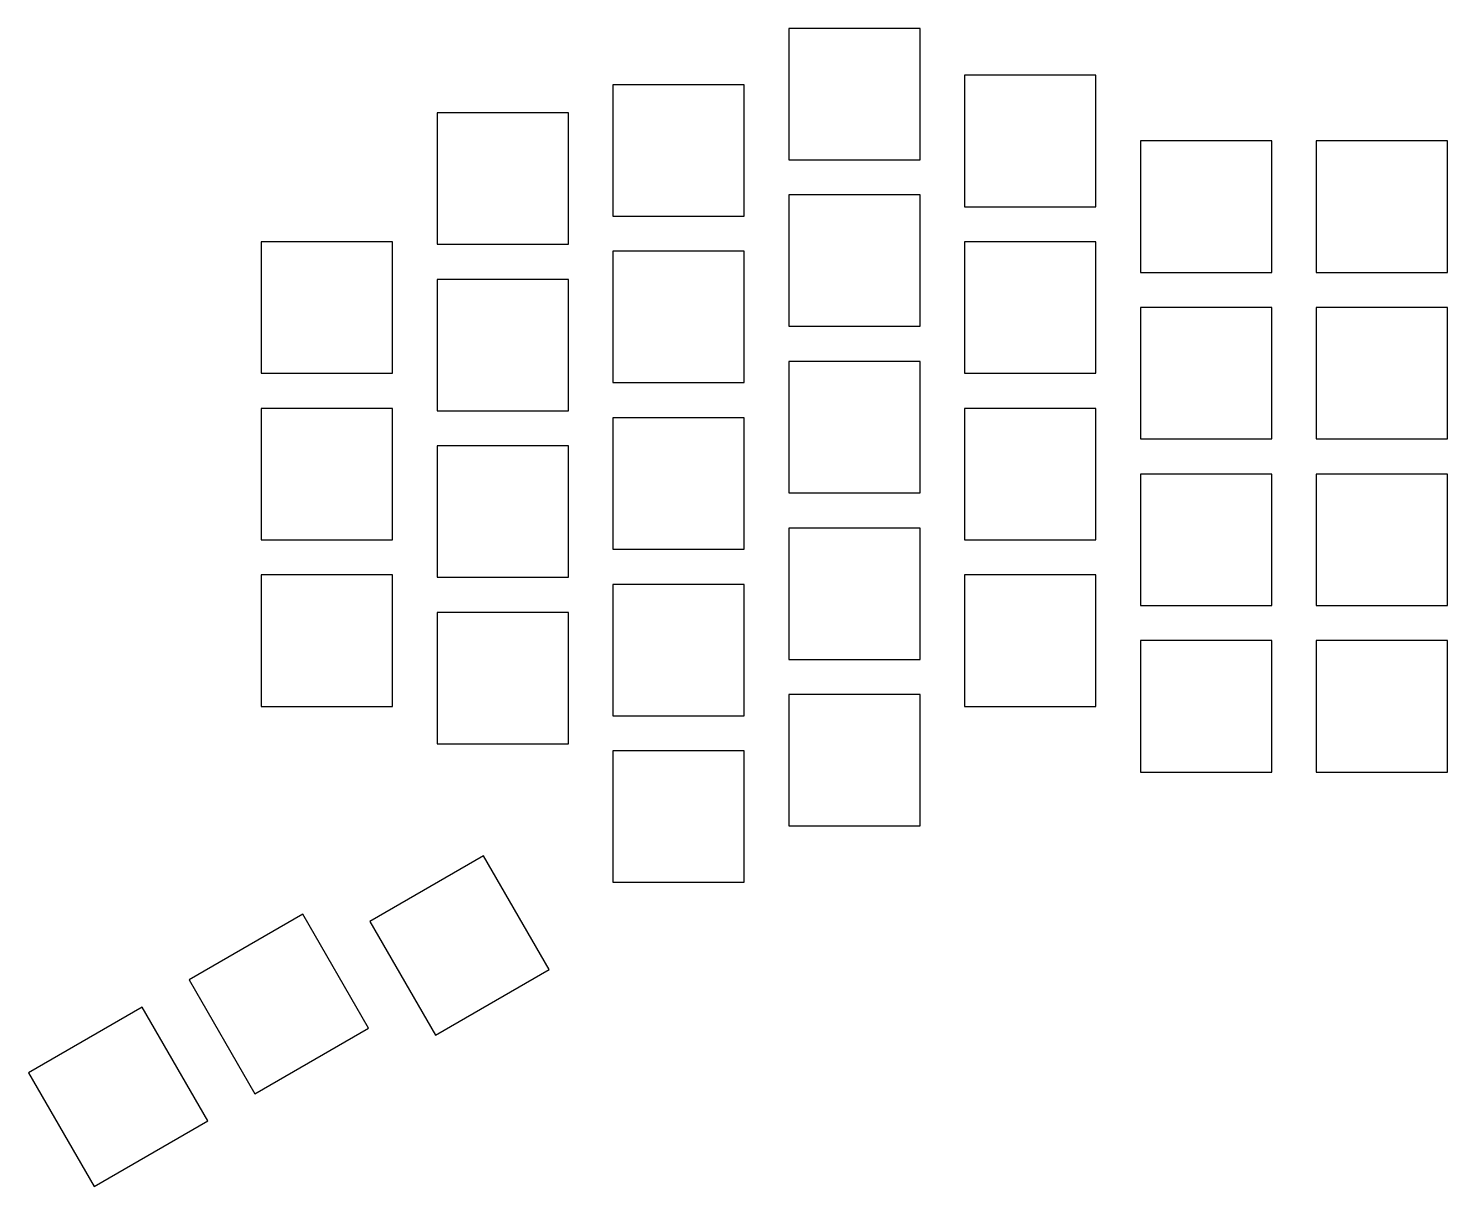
# Model space of a CAD drawing. Header units: millimetres. Extents: x 261 to 412, y -183 to -60.
import ezdxf

# ---------------------------------------------------------------- set-up
doc = ezdxf.new("R2010")
doc.units = ezdxf.units.MM

msp = doc.modelspace()

# ---------------------------------------------------------------- linework, layer by layer
for p, q in [((355.75, -60), (341.75, -60)), ((341.75, -60), (341.75, -74)), ((355.75, -74), (355.75, -60)), ((374.5, -65), (360.5, -65)), ((360.5, -65), (360.5, -79)), ((374.5, -79), (374.5, -65)), ((337, -66), (323, -66)), ((323, -66), (323, -80)), ((337, -80), (337, -66)), ((318.25, -69), (304.25, -69)), ((304.25, -69), (304.25, -83)), ((318.25, -83), (318.25, -69)), ((393.25, -72), (379.25, -72)), ((379.25, -72), (379.25, -86)), ((393.25, -86), (393.25, -72)), ((412, -72), (398, -72)), ((398, -72), (398, -86)), ((412, -86), (412, -72)), ((341.75, -74), (355.75, -74)), ((355.75, -77.75), (341.75, -77.75)), ((341.75, -77.75), (341.75, -91.75)), ((355.75, -91.75), (355.75, -77.75)), ((323, -80), (337, -80)), ((360.5, -79), (374.5, -79)), ((299.5, -82.75), (285.5, -82.75)), ((285.5, -82.75), (285.5, -96.75)), ((299.5, -96.75), (299.5, -82.75)), ((304.25, -83), (318.25, -83)), ((374.5, -82.75), (360.5, -82.75)), ((360.5, -82.75), (360.5, -96.75)), ((374.5, -96.75), (374.5, -82.75)), ((337, -83.75), (323, -83.75)), ((323, -83.75), (323, -97.75)), ((337, -97.75), (337, -83.75)), ((379.25, -86), (393.25, -86)), ((398, -86), (412, -86)), ((318.25, -86.75), (304.25, -86.75)), ((304.25, -86.75), (304.25, -100.75)), ((318.25, -100.75), (318.25, -86.75)), ((393.25, -89.75), (379.25, -89.75)), ((379.25, -89.75), (379.25, -103.75)), ((393.25, -103.75), (393.25, -89.75)), ((412, -89.75), (398, -89.75)), ((398, -89.75), (398, -103.75)), ((412, -103.75), (412, -89.75)), ((341.75, -91.75), (355.75, -91.75)), ((285.5, -96.75), (299.5, -96.75)), ((355.75, -95.5), (341.75, -95.5)), ((341.75, -95.5), (341.75, -109.5)), ((355.75, -109.5), (355.75, -95.5)), ((360.5, -96.75), (374.5, -96.75)), ((323, -97.75), (337, -97.75)), ((299.5, -100.5), (285.5, -100.5)), ((285.5, -100.5), (285.5, -114.5)), ((299.5, -114.5), (299.5, -100.5)), ((304.25, -100.75), (318.25, -100.75)), ((374.5, -100.5), (360.5, -100.5)), ((360.5, -100.5), (360.5, -114.5)), ((374.5, -114.5), (374.5, -100.5)), ((337, -101.5), (323, -101.5)), ((323, -101.5), (323, -115.5)), ((337, -115.5), (337, -101.5)), ((379.25, -103.75), (393.25, -103.75)), ((398, -103.75), (412, -103.75)), ((318.25, -104.5), (304.25, -104.5)), ((304.25, -104.5), (304.25, -118.5)), ((318.25, -118.5), (318.25, -104.5)), ((393.25, -107.5), (379.25, -107.5)), ((379.25, -107.5), (379.25, -121.5)), ((393.25, -121.5), (393.25, -107.5)), ((412, -107.5), (398, -107.5)), ((398, -107.5), (398, -121.5)), ((412, -121.5), (412, -107.5)), ((341.75, -109.5), (355.75, -109.5)), ((355.75, -113.25), (341.75, -113.25)), ((341.75, -113.25), (341.75, -127.25)), ((355.75, -127.25), (355.75, -113.25)), ((285.5, -114.5), (299.5, -114.5)), ((360.5, -114.5), (374.5, -114.5)), ((323, -115.5), (337, -115.5)), ((299.5, -118.25), (285.5, -118.25)), ((285.5, -118.25), (285.5, -132.25)), ((299.5, -132.25), (299.5, -118.25)), ((304.25, -118.5), (318.25, -118.5)), ((337, -119.25), (323, -119.25)), ((323, -119.25), (323, -133.25)), ((337, -133.25), (337, -119.25)), ((374.5, -118.25), (360.5, -118.25)), ((360.5, -118.25), (360.5, -132.25)), ((374.5, -132.25), (374.5, -118.25)), ((318.25, -122.25), (304.25, -122.25)), ((304.25, -122.25), (304.25, -136.25)), ((318.25, -136.25), (318.25, -122.25)), ((379.25, -121.5), (393.25, -121.5)), ((398, -121.5), (412, -121.5)), ((393.25, -125.25), (379.25, -125.25)), ((379.25, -125.25), (379.25, -139.25)), ((393.25, -139.25), (393.25, -125.25)), ((412, -125.25), (398, -125.25)), ((398, -125.25), (398, -139.25)), ((412, -139.25), (412, -125.25)), ((341.75, -127.25), (355.75, -127.25)), ((355.75, -131), (341.75, -131)), ((341.75, -131), (341.75, -145)), ((355.75, -145), (355.75, -131)), ((285.5, -132.25), (299.5, -132.25)), ((360.5, -132.25), (374.5, -132.25)), ((323, -133.25), (337, -133.25)), ((304.25, -136.25), (318.25, -136.25)), ((337, -137), (323, -137)), ((323, -137), (323, -151)), ((337, -151), (337, -137)), ((379.25, -139.25), (393.25, -139.25)), ((398, -139.25), (412, -139.25)), ((341.75, -145), (355.75, -145)), ((309.21, -148.19), (297.09, -155.19)), ((316.21, -160.31), (309.21, -148.19)), ((323, -151), (337, -151)), ((289.94, -154.41), (277.82, -161.41)), ((296.94, -166.53), (289.94, -154.41)), ((297.09, -155.19), (304.09, -167.31)), ((304.09, -167.31), (316.21, -160.31)), ((277.82, -161.41), (284.82, -173.53)), ((272.79, -164.31), (260.67, -171.31)), ((279.79, -176.43), (272.79, -164.31)), ((284.82, -173.53), (296.94, -166.53)), ((260.67, -171.31), (267.67, -183.43)), ((267.67, -183.43), (279.79, -176.43))]:
    msp.add_line(p, q)

doc.saveas('drawing.dxf')
